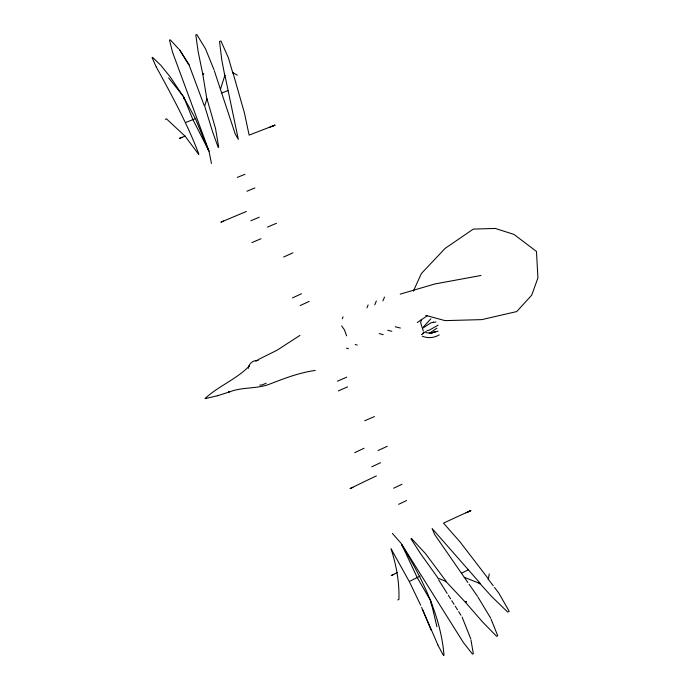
<?xml version="1.0" encoding="UTF-8"?>
<svg xmlns="http://www.w3.org/2000/svg" width="690" height="690" viewBox="0 0 690 690"><rect width="100%" height="100%" fill="white"/><g stroke="black" fill="none" stroke-linecap="round" stroke-linejoin="round"><path stroke-width="1.03" d="M421.305 319.401L420.693 322.894L423.358 331.2M489.253 573.908L488.296 579.255L493.264 585.801M445.723 581.713L445.878 580.963L425.514 553.63L411.464 538.476L410.93 538.743L420.46 553.544L437.52 577.366M248.719 366.614C249.789 362.638 254.127 359.818 258.198 360.508M248.357 368.348L248.874 365.881M467.863 582.481L434.674 534.543L432.113 528.523L479.973 583.041L479.74 583.869L478.343 582.343M423.263 332.692L422.625 334.158L421.418 334.607M488.184 579.626L488.399 578.893L459.92 541.745L443.506 523.132L449.492 520.338A498.948 102.293 -28.7 0 1 470.813 510.574L468.131 511.92M204.827 105.535L206.845 98.963L202.748 74.072L198.142 51.595L195.788 34.888L196.797 34.526L205.534 48.852L214.021 69.828M214.34 70.803L220.438 89.295L224.802 75.633L221.835 60.315L219.532 41.478L220.912 40.969L228.416 57.848L232.72 72.631L237.256 75.124M342.309 318.789L343.042 316.796M206.75 99.231L206.948 98.696L215.522 128.53L218.713 147.177L218.195 147.375L212.589 131.842L204.689 106.088M366.951 307.818L368.124 304.902M224.664 75.943L224.931 75.314L238.317 139.38L235.247 133.998L220.438 89.295M374.765 304.842L376.352 300.995M382.89 300.926L384.511 297.114M232.599 72.907L232.84 72.347L244.389 112.806L249.133 135.137L254.8 132.929A452.442 49.059 -23.1 0 1 274.982 125.157L272.058 126.348M413.353 291.18L421.366 273.551L445.05 248.452L473.323 229.089L495.273 228.442L513.981 234.402L536.466 251.453L537.924 277.966L531.705 295.173L516.732 311.57L481.818 319.617L445.016 320.626L425.713 315.339M432.958 322.584L433.303 321.92M436.891 328.181L429.258 333.399M423.626 326.75L430.888 318.789M423.091 327.948L430.974 322.799L436.02 321.997M249.081 366.226C236.256 379.448 218.592 385.952 205.154 398.432L205.197 398.579M255.809 361.37L258.327 359.542L277.052 350.227L299.926 335.4M417.312 322.523L427.093 315.891M422.944 333.399L426.23 331.407M438.133 325.145L429.275 330.165L427.015 330.665M266.15 383.183L262.122 384.968L259.794 385.098M439.263 334.866C434.079 337.971 427.843 338.471 422.263 336.203M465.448 601.939L466.483 601.413M397.268 572.493L391.213 575.572L393.792 574.382M409.463 581.437L420.02 576.098M461.731 573.097L468.148 569.888M397.716 599.964L398.941 599.36C399.432 582.093 396.336 565.136 391.04 548.757L409.351 581.67L420.728 605.285M465.31 602.482L466.328 601.982M466.086 512.834L470.813 510.574M398.639 504.321L406.574 500.543M354.695 452.666L364.104 448.241M393.619 488.218L402.011 484.259M371.798 466.802L380.578 462.68M300.133 305.592L309.198 301.375M292.491 297.916L301.47 293.75M378.068 450.536L387.332 446.266M283.659 257.034L292.948 252.816M338.29 390.92L347.57 386.883M337.427 381.19L346.768 377.145M364.708 420.762L374.429 416.57M352.97 487.338L350.037 488.606A564.989 131.152 -28.3 0 1 376.386 475.884M251.876 242.613L261.027 238.714M267.513 227.07L276.483 223.293M250.824 220.757L259.311 217.186M246.891 191.251L254.955 187.939M237.326 177.408L244.924 174.311M223.681 221.041L220.886 222.18A522.244 32.973 -23.4 0 1 246.373 211.476M185.118 136.094L179.383 138.405L182.22 137.336M185.619 122.527L195.589 118.559M268.971 127.529L274.982 125.157M221.878 92.952L227.924 90.606M202.817 73.847L203.783 73.476M165.35 119.31L166.497 118.861L185.084 136.18L198.608 154.25M202.67 74.287L203.628 73.934M205.232 398.63L217.6 395.706M217.479 395.741L229.339 391.98M400.191 294.138L434.812 283.978L480.999 275.474M229.158 392.041C241.905 386.866 255.895 389.082 268.824 384.425C283.866 378.594 299.227 372.652 315.261 370.435M438.115 331.148L430.862 333.184L435.459 331.718L430.914 333.166L426.032 332.658M395.249 326.775L400.381 328.043M387.737 330.26L391.834 331.312M379.155 333.572L383.243 334.65M355.212 344.508L357.239 345.103M346.484 348.122L348.502 348.726M464.284 577.34L479.852 583.455L491.823 596.686L507.719 612.099L509.203 611.34L498.853 593.159L494.506 587.432M437.417 577.927L445.8 581.342L465.379 602.206L482.75 622.156L496.653 636.335L497.732 635.783L491.064 619.111M178.675 48.956L170.275 39.83L169.499 40.115L172.543 52.242L209.044 151.231M392.394 533.387L401.235 543.504L417.191 577.521L430.862 601.128L436.917 626.701M228.494 391.403L228.864 391.842M168.61 77.875L183.531 96.583L192.915 119.62L208.975 151.084L211.459 163.461M341.636 325.896L344.474 329.906L346.613 335.849M401.882 544.531L463.439 642.606L472.477 654.137L473.314 653.715L470.968 639.923M469.062 584.189L477.42 596.186M182.867 95.945L170.525 77.323L160.908 65.395L152.585 57.373L152.076 57.563L156.328 67.146M179.46 49.413L189.552 65.403M438.564 579.747L447.172 593.4M448.319 595.22L450.613 598.86M451.769 600.68L454.063 604.319M455.21 606.139L457.505 609.779M458.652 611.599L460.946 615.239M462.093 617.058L470.787 638.862M179.935 50.611L188.862 64.946M477.972 597.1L490.676 618.128M401.735 544.824C422.211 578.462 440.712 615.394 444.006 655.215L443.472 655.491L437.865 645.003M183.454 96.824L195.503 118.809L208.475 150.317M156.337 67.085C171.827 95.444 187.395 123.803 198.824 154.129M437.883 644.926L422.832 610.167M421.564 607.364L431.078 629.944M183.385 97.074L184.161 98.989M189.422 65.843L204.171 105.484M430.991 602.793L431.724 605.837"/></g></svg>
